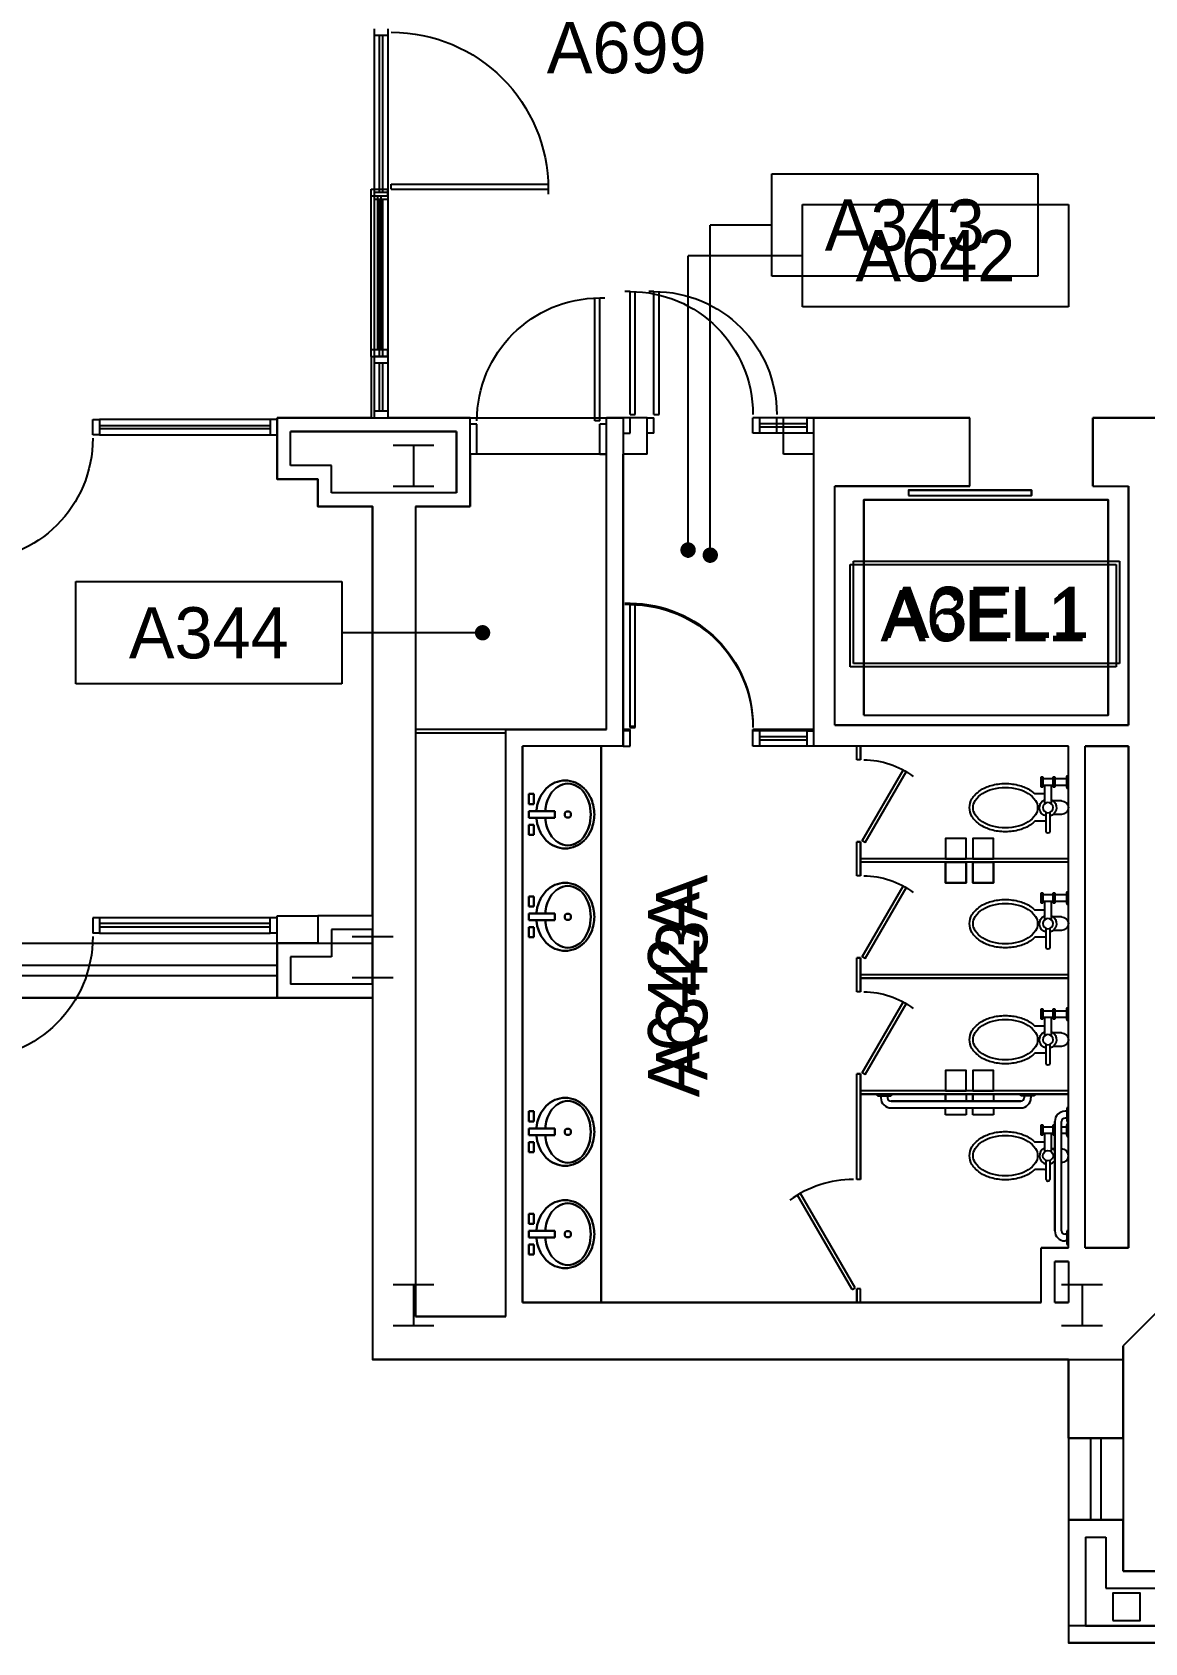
# Model space of a CAD drawing. Header units: inches. Extents: x -219 to 4035, y -10 to 4981.
# Drawn here: x 1392.2 to 1718.4, y -10.5 to 461.5 of the extents above; entities that cross this region are included whole.
import ezdxf
from ezdxf.enums import TextEntityAlignment as Align

# ---------------------------------------------------------------- set-up
doc = ezdxf.new("R2010")
doc.units = ezdxf.units.IN
doc.header["$LTSCALE"] = 48
doc.header["$MEASUREMENT"] = 0
doc.layers.get('0').update_dxf_attribs({"color": 13, "linetype": 'CONTINUOUS'})
for name, color, linetype in [('F3-BLDG1', 7, 'CONTINUOUS'), ('F3-BLDG3', 161, 'CONTINUOUS'), ('F3-BLDG4', 2, 'CONTINUOUS'), ('F3-DOOR1', 3, 'CONTINUOUS'), ('F3-DOORJMB', 32, 'CONTINUOUS'), ('F3-REST1', 12, 'CONTINUOUS'), ('F3-REST2', 8, 'CONTINUOUS'), ('F3-RMNOS', 3, 'CONTINUOUS'), ('F3-STCOLUMN', 12, 'CONTINUOUS'), ('F3-WINDOW1', 1, 'CONTINUOUS'), ('F3-WINDOW2', 4, 'CONTINUOUS'), ('F4-BLDG3', 161, 'CONTINUOUS'), ('F5-BLDG3', 161, 'CONTINUOUS'), ('F6-BLDG1', 7, 'CONTINUOUS'), ('F6-BLDG3', 161, 'CONTINUOUS'), ('F6-BLDG4', 2, 'CONTINUOUS'), ('F6-DOOR1', 3, 'CONTINUOUS'), ('F6-REST1', 12, 'CONTINUOUS'), ('F6-REST2', 8, 'CONTINUOUS'), ('F6-RMNOS', 3, 'CONTINUOUS'), ('F6-STCOLUMN', 12, 'CONTINUOUS'), ('F6-WINDOW1', 1, 'CONTINUOUS'), ('F6-WINDOW2', 4, 'CONTINUOUS')]:
    doc.layers.add(name, color=color, linetype=linetype)
doc.styles.add('ATTR', font='romans.shx', dxfattribs={"width": 0.8, "height": 1.2})
doc.styles.add('ORIG-RMNOS', font='noting.shx')
doc.styles.add('RMNOS', font='noting.shx')

# ---------------------------------------------------------------- blocks, each defined once
blk = doc.blocks.new('ADR-36L')
for p, q in [((0, 37), (-1.5, 37)), ((0, 1), (0, 37)), ((1.5, 1), (1.5, 36.97)), ((0, 1), (1.5, 1))]:
    blk.add_line(p, q)
blk.add_arc((0, 1), 36, 0, 90)
blk = doc.blocks.new('BDR-32')
for p, q in [((-0.25, 1.43), (27.46, 17.43)), ((0.25, 0.57), (27.96, 16.57)), ((-0.25, 1.43), (0.25, 0.57))]:
    blk.add_line(p, q)
blk.add_arc((0, 1), 32, 0, 35.7974)
blk = doc.blocks.new('BDR-24')
for p, q in [((-0.25, 1.43), (20.53, 13.43)), ((0.25, 0.57), (21.03, 12.57)), ((-0.25, 1.43), (0.25, 0.57))]:
    blk.add_line(p, q)
blk.add_arc((0, 1), 24, 0, 36.9888)
blk = doc.blocks.new('PLMB013')
for p, q in [((-2, -2), (-2, -4.5)), ((2, -2), (2, -4.5)), ((5.5, 0), (9.5, 0)), ((6, -0.5), (9, -0.5)), ((9, -4), (6, -4)), ((6, -4), (6, -4.5)), ((6, -4.5), (9, -4.5)), ((6.5, -0.5), (6.5, -4)), ((6.5, -4.5), (6.5, -7.5)), ((8.5, -4), (8.5, -0.5)), ((8.5, -7.5), (8.5, -4.5)), ((9, -4.5), (9, -4)), ((-1.4, -5.5), (-7, -5.5)), ((-7, -6.5), (-1.4, -6.5)), ((-4, -7), (-4, -9.86)), ((1.1, -5), (6.5, -5)), ((6.5, -7), (1.12, -7)), ((4, -7), (4, -9.86)), ((9, -7.5), (6, -7.5)), ((6, -7.5), (6, -8)), ((6, -8), (9, -8)), ((9, -8), (9, -7.5))]:
    blk.add_line(p, q)
blk.add_lwpolyline([(0, -27.95, 0.147629), (2.09, -27.32, 0.10713), (4.17, -25.18, 0.076355), (5.42, -22.28, 0.063283), (5.9, -18.5, 0.063283), (5.42, -14.72, 0.076355), (4.17, -11.82, 0.10713), (2.09, -9.68, 0.147629), (0, -9.05, 0.147629), (-2.09, -9.68, 0.10713), (-4.17, -11.82, 0.076355), (-5.42, -14.72, 0.063283), (-5.9, -18.5, 0.063283), (-5.42, -22.28, 0.076355), (-4.17, -25.18, 0.10713), (-2.09, -27.32, 0.147629)], format="xyb", close=True)
for points in [[(-4, -9.86, 0.048991), (-5, -11.08, 0.080337), (-6.5, -14.33, 0.068118), (-7.07, -18.5, 0.068118), (-6.5, -22.67, 0.080337), (-5, -25.92, 0.107079), (-2.55, -28.28, 0.138729), (0, -29, 0.138729)], [(0, -29, 0.138729), (2.55, -28.28, 0.107079), (5, -25.92, 0.080337), (6.5, -22.67, 0.068118), (7.07, -18.5, 0.068118), (6.5, -14.33, 0.080337), (5, -11.08, 0.048991), (4, -9.86, 0.138729)]]:
    blk.add_lwpolyline(points, format="xyb")
blk.add_circle((0, -6), 1.5)
for centre, radius, start, end in [((0, -2), 2, 0, 180), ((6.02, 0.02), 0.522, 182.4084, 267.5916), ((8.98, 0.02), 0.522, 272.4084, 357.5916), ((0, -6), 2.5, 23.5782, 168.577), ((-7, -6), 0.5, 90, 270), ((-3, -7), 1, 150.0031, 180), ((0, -6), 2.5, 191.8763, 336.4218)]:
    blk.add_arc(centre, radius, start, end)
at = {"style": 'ATTR', "width": 0.8, "flags": 9}
blk.add_attdef('ESTCODE', (5.5, 0), '', height=0.0000769, dxfattribs=at)
blk = doc.blocks.new('ADR-36R')
for p, q in [((-1.5, 1), (-1.5, 36.97)), ((0, 1), (0, 37)), ((0, 37), (1.5, 37)), ((0, 1), (-1.5, 1))]:
    blk.add_line(p, q)
blk.add_arc((0, 1), 36, 90, 180)
blk = doc.blocks.new('PLMB005')
for p, q in [((-1, -2.22), (-1, 5.39)), ((-1, 5.39), (1, 5.39)), ((-0.38, 5.39), (0.38, 5.39)), ((1, 5.39), (1, -2.22)), ((-6, -0.72), (-3, -0.72)), ((-6, -2.22), (-6, -0.72)), ((-3, -2.22), (-6, -2.22)), ((-3, -0.72), (-3, -2.22)), ((1, -2.22), (-1, -2.22)), ((3, -0.72), (6, -0.72)), ((3, -2.22), (3, -0.72)), ((6, -2.22), (3, -2.22)), ((6, -0.72), (6, -2.22))]:
    blk.add_line(p, q)
blk.add_circle((0, 9.25), 0.916)
for centre, radius, start, end in [((-2.71, 8.8), 6.42, 119.9521, 175.7693), ((-0.87, 7.25), 9.56, 111.5725, 134.6183), ((0.23, 3.7), 12.31, 108.1465, 119.9521), ((0.23, 4.46), 12.56, 91.0148, 111.5725), ((-0.16, 4.89), 11.06, 89.13, 108.1465), ((-0.23, 4.46), 12.56, 68.4275, 88.9852), ((0.16, 4.89), 11.06, 71.8535, 90.87), ((-0.23, 3.7), 12.31, 60.0479, 71.8535), ((0.87, 7.25), 9.56, 45.3817, 68.4275), ((2.71, 8.8), 6.42, 4.2307, 60.0479), ((-1.88, 8.28), 8.12, 134.6183, 178.5414), ((1.88, 8.28), 8.12, 1.4586, 45.3817), ((-1.88, 8.69), 8.12, 181.4586, 225.3817), ((-2.71, 9.73), 6.42, 184.2307, 240.0479), ((2.71, 9.73), 6.42, 299.9521, 355.7693), ((1.88, 8.69), 8.12, 314.6183, 358.5414), ((-0.87, 9.71), 9.56, 225.3817, 248.4275), ((0.23, 14.82), 12.31, 240.0479, 251.8535), ((0.23, 12.5), 12.56, 248.4275, 264.3796), ((-0.16, 13.64), 11.06, 251.8535, 265.6441), ((0.16, 13.64), 11.06, 274.3559, 288.1465), ((-0.23, 12.5), 12.56, 275.6204, 291.5725), ((-0.23, 14.82), 12.31, 288.1465, 299.9521), ((0.87, 9.71), 9.56, 291.5725, 314.6183)]:
    blk.add_arc(centre, radius, start, end)
blk = doc.blocks.new('ADR-46L')
for p, q in [((0, 47), (-1.5, 47)), ((0, 1), (0, 47)), ((1.5, 1), (1.5, 46.98)), ((0, 1), (1.5, 1))]:
    blk.add_line(p, q)
blk.add_arc((0, 1), 46, 0, 90)
blk = doc.blocks.new('rmnos')
at = {"color": 11}
for p, q in [((-0.40625, 0.15625), (0.40625, 0.15625)), ((-0.40625, -0.15625), (-0.40625, 0.15625)), ((0.40625, 0.15625), (0.40625, -0.15625)), ((0.40625, -0.15625), (-0.40625, -0.15625))]:
    blk.add_line(p, q, dxfattribs=at)
at = {"color": 9, "style": 'ORIG-RMNOS'}
blk.add_attdef('ROOM', text='', height=0.15625, dxfattribs=at).set_placement((0, 0), align=Align.MIDDLE)
blk = doc.blocks.new('RMNOS-1')
at = {"color": 9, "style": 'RMNOS'}
blk.add_attdef('ROOM', text='', height=0.1562, dxfattribs=at).set_placement((0, 0), align=Align.MIDDLE)

msp = doc.modelspace()

# ---------------------------------------------------------------- linework, layer by layer
at = {"layer": 'F3-BLDG1'}
for p, q in [((1491.62, 366.5), (1496.5, 366.5)), ((1491.62, 366.5), (1491.62, 348.5)), ((1496.5, 366.5), (1496.5, 348.5)), ((1464, 330.5), (1464, 348.5)), ((1491.62, 348.5), (1464, 348.5)), ((1520.62, 348.5), (1496.5, 348.5)), ((1520.62, 322.5), (1520.62, 348.5)), ((1560.62, 257.12), (1560.62, 348.5)), ((1572.5, 348.5), (1560.62, 348.5)), ((1572.5, 337.88), (1572.5, 348.5)), ((1612.5, 337.88), (1612.5, 348.5)), ((1667.12, 348.5), (1612.5, 348.5)), ((1667.12, 328.5), (1667.12, 348.5)), ((1732, 348.5), (1703.12, 348.5)), ((1703.12, 348.5), (1703.12, 328.5)), ((1565.5, 252.25), (1565.5, 337.88)), ((1572.5, 337.88), (1565.5, 337.88)), ((1621.37, 337.88), (1612.5, 337.88)), ((1621.37, 257.12), (1621.37, 337.88)), ((1476, 330.5), (1464, 330.5)), ((1476, 322.5), (1476, 330.5)), ((1627.5, 258.38), (1627.5, 328.5)), ((1667.12, 328.5), (1627.5, 328.5)), ((1703.12, 328.5), (1713.62, 328.5)), ((1713.62, 258.38), (1713.62, 328.5)), ((1492, 322.5), (1476, 322.5)), ((1492, 202.5), (1492, 322.5)), ((1504.62, 322.5), (1520.62, 322.5)), ((1504.62, 322.5), (1504.62, 85.12)), ((1560.62, 257.12), (1531.12, 257.12)), ((1531.12, 85.12), (1531.12, 257.12)), ((1621.37, 257.12), (1605.5, 257.12)), ((1605.5, 252.25), (1605.5, 257.12)), ((1713.62, 258.38), (1627.5, 258.38)), ((1536, 89.25), (1536, 252.25)), ((1565.5, 252.25), (1536, 252.25)), ((1696, 252.25), (1605.5, 252.25)), ((1696, 105.25), (1696, 252.25)), ((1492, 202.5), (1476, 202.5)), ((1476, 202.5), (1476, 194.5)), ((1464, 194.5), (1464, 178.5)), ((1476, 194.5), (1464, 194.5)), ((1492, 178.5), (1464, 178.5)), ((1492, 178.5), (1492, 72.5)), ((1782, 146.5), (1712, 76.5)), ((1688, 89.25), (1688, 105.25)), ((1696, 105.25), (1688, 105.25)), ((1531.12, 85.12), (1504.62, 85.12)), ((1688, 89.25), (1536, 89.25)), ((1712, 49.5), (1712, 76.5)), ((1696, 72.5), (1492, 72.5)), ((1696, 49.5), (1696, 72.5)), ((1696, 49.5), (1712, 49.5)), ((1696, 25.5), (1696, -10.5)), ((1696, 25.5), (1712, 25.5)), ((1712, 25.5), (1712, 10.5)), ((1712, 10.5), (1727, 10.5)), ((1696, -10.5), (1727, -10.5))]:
    msp.add_line(p, q, dxfattribs=at)
at = {"layer": 'F3-BLDG3'}
for p, q in [((1468, 334.5), (1468, 344.5)), ((1516.62, 344.5), (1468, 344.5)), ((1516.62, 326.5), (1516.62, 344.5)), ((1480, 334.5), (1468, 334.5)), ((1480, 326.5), (1480, 334.5)), ((1516.62, 326.5), (1480, 326.5)), ((1531.12, 257.12), (1504.62, 257.12)), ((1531.12, 256.12), (1504.62, 256.12)), ((1713.62, 252.25), (1700.87, 252.25)), ((1700.87, 105.25), (1700.87, 252.25)), ((1713.62, 105.25), (1713.62, 252.25)), ((1464, 194.5), (1464, 202.5)), ((1464, 202.5), (1476, 202.5)), ((1492, 198.5), (1480, 198.5)), ((1480, 198.5), (1480, 190.5)), ((1492, 182.5), (1492, 198.5)), ((1468, 190.5), (1468, 182.5)), ((1480, 190.5), (1468, 190.5)), ((1492, 182.5), (1468, 182.5)), ((1700.87, 105.25), (1713.62, 105.25)), ((1692, 89.25), (1692, 101.25)), ((1696, 101.25), (1692, 101.25)), ((1696, 101.25), (1696, 89.25)), ((1692, 89.25), (1696, 89.25)), ((1701, 20.5), (1701, -5.5)), ((1701, 20.5), (1707, 20.5)), ((1707, 20.5), (1707, 5.5)), ((1707, 5.5), (1724.93, 5.5)), ((1701, -5.5), (1724.93, -5.5))]:
    msp.add_line(p, q, dxfattribs=at)
at = {"layer": 'F3-BLDG4'}
for p, q in [((1696, 49.5), (1696, 25.5)), ((1712, 49.5), (1712, 25.5))]:
    msp.add_line(p, q, dxfattribs=at)
msp.add_lwpolyline([(1636, 261.38), (1707.62, 261.38), (1707.62, 324.5), (1636, 324.5)], close=True, dxfattribs=at)
at = {"layer": 'F3-DOOR1'}
msp.add_lwpolyline([(1649.12, 325.75), (1685.12, 325.75), (1685.12, 327.25), (1649.12, 327.25)], close=True, dxfattribs=at)
at = {"layer": 'F3-DOORJMB'}
for p, q in [((1522.62, 346.62), (1520.62, 346.62)), ((1522.62, 337.88), (1522.62, 346.62)), ((1560.62, 346.62), (1558.62, 346.62)), ((1558.62, 337.88), (1558.62, 346.62)), ((1572.5, 348.5), (1574.5, 348.5)), ((1574.5, 344), (1574.5, 348.5)), ((1610.5, 344), (1610.5, 348.5)), ((1612.5, 348.5), (1610.5, 348.5)), ((1574.5, 344), (1572.5, 344)), ((1612.5, 344), (1610.5, 344)), ((1522.62, 337.88), (1520.62, 337.88)), ((1558.62, 337.88), (1560.62, 337.88)), ((1567.5, 257.12), (1565.5, 257.12)), ((1567.5, 252.25), (1567.5, 257.12)), ((1603.5, 252.25), (1603.5, 257.12)), ((1605.5, 257.12), (1603.5, 257.12)), ((1565.5, 252.25), (1567.5, 252.25)), ((1605.5, 252.25), (1603.5, 252.25))]:
    msp.add_line(p, q, dxfattribs=at)
at = {"layer": 'F3-REST1'}
for p, q in [((1559, 89.25), (1559, 252.25)), ((1634, 248.25), (1634, 252.25)), ((1635, 248.25), (1635, 252.25)), ((1635, 248.25), (1634, 248.25)), ((1635, 224.25), (1634, 224.25)), ((1634, 214.25), (1634, 224.25)), ((1635, 214.25), (1635, 224.25)), ((1696, 219.25), (1635, 219.25)), ((1696, 218.25), (1635, 218.25)), ((1635, 214.25), (1634, 214.25)), ((1635, 190.25), (1634, 190.25)), ((1634, 180.25), (1634, 190.25)), ((1635, 180.25), (1635, 190.25)), ((1696, 185.25), (1635, 185.25)), ((1696, 184.25), (1635, 184.25)), ((1635, 180.25), (1634, 180.25)), ((1635, 156.25), (1634, 156.25)), ((1634, 125.25), (1634, 156.25)), ((1635, 125.25), (1635, 156.25)), ((1696, 151.25), (1635, 151.25)), ((1696, 150.25), (1635, 150.25)), ((1635, 125.25), (1634, 125.25)), ((1634, 89.25), (1634, 93.25)), ((1635, 93.25), (1634, 93.25)), ((1635, 89.25), (1635, 93.25))]:
    msp.add_line(p, q, dxfattribs=at)
at = {"layer": 'F3-REST2'}
for p, q in [((1640, 150.25), (1640, 149.75)), ((1640, 149.75), (1644, 149.75)), ((1641, 149.75), (1641, 149.25)), ((1643, 149.75), (1643, 149.25)), ((1644, 149.75), (1644, 150.25)), ((1644, 148.25), (1682, 148.25)), ((1660, 150.25), (1666, 150.25)), ((1660, 148.25), (1660, 150.25)), ((1666, 150.25), (1666, 148.25)), ((1668, 150.25), (1674, 150.25)), ((1668, 148.25), (1668, 150.25)), ((1674, 150.25), (1674, 148.25)), ((1682, 149.75), (1682, 150.25)), ((1686, 149.75), (1682, 149.75)), ((1683, 149.75), (1683, 149.25)), ((1685, 149.75), (1685, 149.25)), ((1686, 150.25), (1686, 149.75)), ((1644, 146.25), (1682, 146.25)), ((1660, 144.25), (1660, 146.25)), ((1666, 144.25), (1660, 144.25)), ((1666, 146.25), (1666, 144.25)), ((1668, 144.25), (1668, 146.25)), ((1674, 144.25), (1668, 144.25)), ((1674, 146.25), (1674, 144.25)), ((1692, 110.25), (1692, 142.25)), ((1694, 110.25), (1694, 142.25)), ((1695.5, 145.25), (1695, 145.25)), ((1695.5, 143.25), (1695, 143.25)), ((1696, 146.25), (1695.5, 146.25)), ((1695.5, 146.25), (1695.5, 142.25)), ((1695.5, 142.25), (1696, 142.25)), ((1696, 137.75), (1696, 141.75)), ((1688, 138.25), (1688, 141.25)), ((1688, 141.25), (1688.5, 141.25)), ((1688.5, 138.25), (1688, 138.25)), ((1688.5, 141.25), (1688.5, 138.25)), ((1688.5, 140.75), (1691.5, 140.75)), ((1691.5, 138.75), (1688.5, 138.75)), ((1689, 138.75), (1689, 133.37)), ((1691, 133.35), (1691, 138.75)), ((1691.5, 138.25), (1691.5, 141.25)), ((1691.5, 141.25), (1692, 141.25)), ((1692, 138.25), (1691.5, 138.25)), ((1692, 141.25), (1692, 138.25)), ((1692, 140.75), (1692, 140.75)), ((1692, 138.75), (1692, 138.75)), ((1694, 140.75), (1695.5, 140.75)), ((1695.5, 138.75), (1694, 138.75)), ((1695.5, 138.25), (1695.5, 141.25)), ((1689, 136.25), (1686.14, 136.25)), ((1692, 134.25), (1691.5, 134.25)), ((1689, 128.25), (1686.14, 128.25)), ((1689.5, 125.25), (1689.5, 130.85)), ((1690.5, 130.85), (1690.5, 125.25)), ((1692, 130.25), (1691.5, 130.25)), ((1695.5, 109.25), (1695, 109.25)), ((1696, 110.25), (1695.5, 110.25)), ((1695.5, 110.25), (1695.5, 106.25)), ((1695.5, 107.25), (1695, 107.25)), ((1695.5, 106.25), (1696, 106.25))]:
    msp.add_line(p, q, dxfattribs=at)
for points in [[(1660, 219.25), (1666, 219.25), (1666, 225.25), (1660, 225.25)], [(1668, 219.25), (1674, 219.25), (1674, 225.25), (1668, 225.25)], [(1660, 218.25), (1666, 218.25), (1666, 212.25), (1660, 212.25)], [(1668, 218.25), (1674, 218.25), (1674, 212.25), (1668, 212.25)], [(1660, 151.25), (1666, 151.25), (1666, 157.25), (1660, 157.25)], [(1668, 151.25), (1674, 151.25), (1674, 157.25), (1668, 157.25)]]:
    msp.add_lwpolyline(points, close=True, dxfattribs=at)
for points in [[(1667, 132.25, -0.138729), (1667.72, 134.8, -0.107079), (1670.08, 137.25, -0.080337), (1673.33, 138.75, -0.068118), (1677.5, 139.32, -0.068118), (1681.67, 138.75, -0.080337), (1684.92, 137.25, -0.048991), (1686.14, 136.25, -0.138729)], [(1686.14, 128.25, -0.048991), (1684.92, 127.25, -0.080337), (1681.67, 125.75, -0.068118), (1677.5, 125.18, -0.068118), (1673.33, 125.75, -0.080337), (1670.08, 127.25, -0.107079), (1667.72, 129.7, -0.138729), (1667, 132.25, -0.138729)]]:
    msp.add_lwpolyline(points, format="xyb", dxfattribs=at)
msp.add_lwpolyline([(1668.05, 132.25, -0.147629), (1668.68, 134.34, -0.10713), (1670.82, 136.42, -0.076355), (1673.72, 137.67, -0.063283), (1677.5, 138.15, -0.063283), (1681.28, 137.67, -0.076355), (1684.18, 136.42, -0.10713), (1686.32, 134.34, -0.147629), (1686.95, 132.25, -0.147629), (1686.32, 130.16, -0.10713), (1684.18, 128.08, -0.076355), (1681.28, 126.83, -0.063283), (1677.5, 126.35, -0.063283), (1673.72, 126.83, -0.076355), (1670.82, 128.08, -0.10713), (1668.68, 130.16, -0.147629)], format="xyb", close=True, dxfattribs=at)
msp.add_circle((1690, 132.25), 1.5, dxfattribs=at)
for centre, radius, start, end in [((1644, 149.25), 3, 180, 270), ((1644, 149.25), 1, 180, 270), ((1682, 149.25), 1, 270, 0), ((1682, 149.25), 3, 270, 0), ((1695, 142.25), 3, 90, 180), ((1695, 142.25), 1, 90, 180), ((1696.02, 141.23), 0.522, 92.4084, 177.5916), ((1696.02, 138.27), 0.522, 182.4084, 267.5916), ((1690, 132.25), 2.5, 113.5782, 258.1237), ((1690, 132.25), 2.5, 36.8681, 66.4218), ((1694, 132.25), 2, 270, 90), ((1689, 129.25), 1, 270, 299.9969), ((1690, 132.25), 2.5, 281.423, 323.1319), ((1690, 125.25), 0.5, 180, 0), ((1695, 110.25), 3, 180, 270), ((1695, 110.25), 1, 180, 270)]:
    msp.add_arc(centre, radius, start, end, dxfattribs=at)
at = {"layer": 'F3-RMNOS', "color": 4}
for p, q in [((1591, 318), (1591, 405)), ((1609, 405), (1591, 405)), ((1591, 306), (1591, 318)), ((1514.5, 285.5), (1483, 285.5)), ((1526.5, 285.5), (1514.5, 285.5))]:
    msp.add_line(p, q, dxfattribs=at)
at = {"layer": 'F3-RMNOS', "color": 4, "const_width": 2.25}
for points in [[(1591, 309.38, 1), (1591, 307.12, 1)], [(1523.13, 285.5, 1), (1525.38, 285.5, 1)]]:
    msp.add_lwpolyline(points, format="xyb", close=True, dxfattribs=at)
at = {"layer": 'F3-STCOLUMN'}
for p, q in [((1498, 340.5), (1510, 340.5)), ((1504, 340.5), (1504, 328.5)), ((1498, 328.5), (1510, 328.5)), ((1486, 196.5), (1498, 196.5)), ((1492, 196.5), (1492, 184.5)), ((1486, 184.5), (1498, 184.5)), ((1498, 94.5), (1510, 94.5)), ((1504, 94.5), (1504, 82.5)), ((1694, 94.5), (1706, 94.5)), ((1700, 94.5), (1700, 82.5)), ((1498, 82.5), (1510, 82.5)), ((1694, 82.5), (1706, 82.5))]:
    msp.add_line(p, q, dxfattribs=at)
msp.add_lwpolyline([(1709, -4), (1717, -4), (1717, 4), (1709, 4)], close=True, dxfattribs=at)
at = {"layer": 'F3-WINDOW1'}
for p, q in [((1491.62, 368.5), (1491.62, 413.5)), ((1493.56, 368.5), (1493.56, 413.5)), ((1494.56, 368.5), (1494.56, 413.5)), ((1496.5, 413.5), (1496.5, 368.5)), ((1462, 202), (1412, 202)), ((1462, 200.25), (1412, 200.25)), ((1462, 199.25), (1412, 199.25)), ((1412, 197.5), (1462, 197.5))]:
    msp.add_line(p, q, dxfattribs=at)
at = {"layer": 'F3-WINDOW2'}
for p, q in [((1491.62, 415.5), (1496.5, 415.5)), ((1491.62, 413.5), (1491.62, 415.5)), ((1496.5, 413.5), (1496.5, 415.5)), ((1491.62, 413.5), (1496.5, 413.5)), ((1491.62, 368.5), (1496.5, 368.5)), ((1491.62, 366.5), (1491.62, 368.5)), ((1496.5, 366.5), (1496.5, 368.5)), ((1410, 202), (1410, 197.5)), ((1412, 202), (1410, 202)), ((1412, 202), (1412, 197.5)), ((1464, 202), (1462, 202)), ((1462, 197.5), (1462, 202)), ((1412, 197.5), (1410, 197.5)), ((1464, 197.5), (1462, 197.5))]:
    msp.add_line(p, q, dxfattribs=at)
at = {"layer": 'F4-BLDG3'}
msp.add_lwpolyline([(880, 1034.5), (880, 562.5), (766, 562.5), (766, 322.5), (892, 322.5), (892, 178.5), (1492, 178.5), (1492, 72.5), (1696, 72.5), (1696, -10.5), (2200, -10.5), (2200, 72.5), (2404, 72.5), (2404, 178.5), (3004, 178.5), (3004, 322.5)], dxfattribs=at)
at = {"layer": 'F5-BLDG3'}
msp.add_lwpolyline([(880, 1034.5), (880, 562.5), (766, 562.5), (766, 322.5), (892, 322.5), (892, 178.5), (1492, 178.5), (1492, 72.5), (1696, 72.5), (1696, -10.5), (2200, -10.5), (2200, 72.5), (2404, 72.5), (2404, 178.5), (3004, 178.5), (3004, 322.5), (3130, 322.5), (3130, 562.5), (3016, 562.5), (3016, 1034.5)], dxfattribs=at)
at = {"layer": 'F6-BLDG1'}
for p, q in [((1565.5, 348.5), (1565.5, 252.25)), ((1621.37, 252.25), (1621.37, 348.5)), ((1667.12, 328.5), (1667.12, 348.5)), ((1703.12, 328.5), (1703.12, 348.5)), ((1627.5, 258.38), (1627.5, 328.5)), ((1627.5, 328.5), (1667.12, 328.5)), ((1703.12, 328.5), (1713.62, 328.5)), ((1713.62, 328.5), (1713.62, 258.38)), ((1627.5, 258.38), (1713.62, 258.38)), ((1565.5, 252.25), (1536, 252.25)), ((1536, 252.25), (1536, 89.25)), ((1696, 252.25), (1621.37, 252.25)), ((1696, 105.25), (1696, 252.25)), ((1464, 194.5), (1464, 194.5)), ((1782, 146.5), (1712, 76.5)), ((1688, 89.25), (1688, 105.25)), ((1688, 105.25), (1696, 105.25)), ((1536, 89.25), (1688, 89.25)), ((1712, 76.5), (1712, 72.5))]:
    msp.add_line(p, q, dxfattribs=at)
for points in [[(1464, 348.5), (1464, 330.5), (1476, 330.5), (1476, 322.5), (1492, 322.5), (1492, 72.5), (1712, 72.5)], [(1464, 348.5), (1520.62, 348.5), (1565.5, 348.5)], [(1621.37, 348.5), (1667.12, 348.5)], [(1703.12, 348.5), (1732, 348.5)]]:
    msp.add_lwpolyline(points, dxfattribs=at)
at = {"layer": 'F6-BLDG3'}
for p, q in [((1468, 334.5), (1468, 344.5)), ((1468, 344.5), (1516.62, 344.5)), ((1516.62, 344.5), (1516.62, 326.5)), ((1520.62, 337.88), (1520.62, 322.5)), ((1560.62, 337.88), (1520.62, 337.88)), ((1560.62, 257.12), (1560.62, 337.88)), ((1480, 334.5), (1468, 334.5)), ((1480, 326.5), (1480, 334.5)), ((1516.62, 326.5), (1480, 326.5)), ((1520.62, 322.5), (1504.62, 322.5)), ((1504.62, 322.5), (1504.62, 85.12)), ((1531.12, 85.12), (1531.12, 257.12)), ((1531.12, 257.12), (1560.62, 257.12)), ((1700.87, 105.25), (1700.87, 252.25)), ((1700.87, 252.25), (1713.62, 252.25)), ((1713.62, 252.25), (1713.62, 105.25)), ((1464, 178.5), (1464, 194.5)), ((1464, 194.5), (1492, 194.5)), ((1492, 178.5), (1464, 178.5)), ((1713.62, 105.25), (1700.87, 105.25)), ((1692, 89.25), (1692, 101.25)), ((1692, 101.25), (1696, 101.25)), ((1696, 101.25), (1696, 89.25)), ((1504.62, 85.12), (1531.12, 85.12)), ((1696, 89.25), (1692, 89.25)), ((1696, 49.5), (1696, 72.5)), ((1712, 72.5), (1712, 49.5)), ((1712, 49.5), (1696, 49.5)), ((1712, 25.5), (1696, 25.5)), ((1696, 25.5), (1696, -5.5)), ((1712, 10.5), (1712, 25.5)), ((1782, 10.5), (1712, 10.5)), ((1782, -5.5), (1696, -5.5))]:
    msp.add_line(p, q, dxfattribs=at)
at = {"layer": 'F6-BLDG4'}
for p, q in [((1636, 324.5), (1707.62, 324.5)), ((1636, 261.38), (1636, 324.5)), ((1707.62, 324.5), (1707.62, 261.38)), ((1636, 261.38), (1707.62, 261.38)), ((1320, 194.5), (1464, 194.5)), ((1464, 188), (1320, 188)), ((1464, 185), (1320, 185)), ((1464, 178.5), (1320, 178.5)), ((1696, 49.5), (1696, 25.5)), ((1702.5, 49.5), (1702.5, 25.5)), ((1705.5, 49.5), (1705.5, 25.5)), ((1712, 49.5), (1712, 25.5)), ((1696, -5.5), (1696, -10.5)), ((2200, -10.5), (1696, -10.5))]:
    msp.add_line(p, q, dxfattribs=at)
at = {"layer": 'F6-DOOR1'}
for p, q in [((1649.12, 327.25), (1685.12, 327.25)), ((1649.12, 327.25), (1649.12, 325.75)), ((1649.12, 325.75), (1685.12, 325.75)), ((1685.12, 327.25), (1685.12, 325.75))]:
    msp.add_line(p, q, dxfattribs=at)
at = {"layer": 'F6-REST1'}
for p, q in [((1559, 252.25), (1559, 89.25)), ((1634, 248.25), (1634, 252.25)), ((1635, 252.25), (1635, 248.25)), ((1635, 248.25), (1634, 248.25)), ((1634, 214.25), (1634, 224.25)), ((1634, 224.25), (1635, 224.25)), ((1635, 224.25), (1635, 214.25)), ((1696, 219.25), (1635, 219.25)), ((1696, 218.25), (1635, 218.25)), ((1635, 214.25), (1634, 214.25)), ((1634, 180.25), (1634, 190.25)), ((1634, 190.25), (1635, 190.25)), ((1635, 190.25), (1635, 180.25)), ((1696, 185.25), (1635, 185.25)), ((1635, 184.25), (1696, 184.25)), ((1635, 180.25), (1634, 180.25)), ((1634, 125.25), (1634, 156.25)), ((1634, 156.25), (1635, 156.25)), ((1635, 156.25), (1635, 125.25)), ((1696, 151.25), (1635, 151.25)), ((1635, 150.25), (1696, 150.25)), ((1635, 125.25), (1634, 125.25)), ((1635, 93.25), (1634, 93.25)), ((1634, 93.25), (1634, 89.25)), ((1635, 89.25), (1635, 93.25))]:
    msp.add_line(p, q, dxfattribs=at)
at = {"layer": 'F6-REST2'}
for p, q in [((1666, 225.25), (1660, 225.25)), ((1660, 225.25), (1660, 219.25)), ((1666, 219.25), (1666, 225.25)), ((1674, 225.25), (1668, 225.25)), ((1668, 225.25), (1668, 219.25)), ((1674, 219.25), (1674, 225.25)), ((1660, 218.25), (1660, 212.25)), ((1666, 212.25), (1666, 218.25)), ((1668, 218.25), (1668, 212.25)), ((1674, 212.25), (1674, 218.25)), ((1660, 212.25), (1666, 212.25)), ((1668, 212.25), (1674, 212.25)), ((1666, 157.25), (1660, 157.25)), ((1660, 157.25), (1660, 151.25)), ((1666, 151.25), (1666, 157.25)), ((1674, 157.25), (1668, 157.25)), ((1668, 157.25), (1668, 151.25)), ((1674, 151.25), (1674, 157.25)), ((1640, 149.75), (1640, 150.25)), ((1644, 149.75), (1640, 149.75)), ((1641, 149.75), (1641, 149.25)), ((1643, 149.75), (1643, 149.25)), ((1644, 150.25), (1644, 149.75)), ((1682, 148.25), (1644, 148.25)), ((1660, 150.25), (1660, 148.25)), ((1666, 150.25), (1666, 148.25)), ((1668, 150.25), (1668, 148.25)), ((1674, 150.25), (1674, 148.25)), ((1682, 149.75), (1682, 150.25)), ((1686, 149.75), (1682, 149.75)), ((1683, 149.75), (1683, 149.25)), ((1685, 149.75), (1685, 149.25)), ((1686, 150.25), (1686, 149.75)), ((1644, 146.25), (1682, 146.25)), ((1660, 144.25), (1660, 146.25)), ((1666, 144.25), (1660, 144.25)), ((1666, 146.25), (1666, 144.25)), ((1668, 144.25), (1668, 146.25)), ((1674, 144.25), (1668, 144.25)), ((1674, 146.25), (1674, 144.25)), ((1692, 142.25), (1692, 110.25)), ((1694, 110.25), (1694, 142.25)), ((1695.5, 145.25), (1695, 145.25)), ((1695.5, 143.25), (1695, 143.25)), ((1696, 146.25), (1695.5, 146.25)), ((1695.5, 146.25), (1695.5, 142.25)), ((1695.5, 142.25), (1696, 142.25)), ((1696, 137.75), (1696, 141.75)), ((1688, 138.25), (1688, 141.25)), ((1688, 141.25), (1688.5, 141.25)), ((1688.5, 138.25), (1688, 138.25)), ((1688.5, 141.25), (1688.5, 138.25)), ((1688.5, 140.75), (1691.5, 140.75)), ((1691.5, 138.75), (1688.5, 138.75)), ((1689, 138.75), (1689, 133.37)), ((1691, 133.35), (1691, 138.75)), ((1691.5, 138.25), (1691.5, 141.25)), ((1691.5, 141.25), (1692, 141.25)), ((1692, 138.25), (1691.5, 138.25)), ((1694, 140.75), (1695.5, 140.75)), ((1695.5, 138.75), (1694, 138.75)), ((1695.5, 138.25), (1695.5, 141.25)), ((1689, 136.25), (1686.14, 136.25)), ((1692, 134.25), (1691.5, 134.25)), ((1689, 128.25), (1686.14, 128.25)), ((1689.5, 125.25), (1689.5, 130.85)), ((1690.5, 130.85), (1690.5, 125.25)), ((1692, 130.25), (1691.5, 130.25)), ((1695.5, 109.25), (1695, 109.25)), ((1696, 110.25), (1695.5, 110.25)), ((1695.5, 110.25), (1695.5, 106.25)), ((1695.5, 107.25), (1695, 107.25)), ((1695.5, 106.25), (1696, 106.25))]:
    msp.add_line(p, q, dxfattribs=at)
for points in [[(1667, 132.25, -0.138729), (1667.72, 134.8, -0.107079), (1670.08, 137.25, -0.080337), (1673.33, 138.75, -0.068118), (1677.5, 139.32, -0.068118), (1681.67, 138.75, -0.080337), (1684.92, 137.25, -0.048991), (1686.14, 136.25, -0.138729)], [(1686.14, 128.25, -0.048991), (1684.92, 127.25, -0.080337), (1681.67, 125.75, -0.068118), (1677.5, 125.18, -0.068118), (1673.33, 125.75, -0.080337), (1670.08, 127.25, -0.107079), (1667.72, 129.7, -0.138729), (1667, 132.25, -0.138729)]]:
    msp.add_lwpolyline(points, format="xyb", dxfattribs=at)
msp.add_lwpolyline([(1668.05, 132.25, -0.147629), (1668.68, 134.34, -0.10713), (1670.82, 136.42, -0.076355), (1673.72, 137.67, -0.063283), (1677.5, 138.15, -0.063283), (1681.28, 137.67, -0.076355), (1684.18, 136.42, -0.10713), (1686.32, 134.34, -0.147629), (1686.95, 132.25, -0.147629), (1686.32, 130.16, -0.10713), (1684.18, 128.08, -0.076355), (1681.28, 126.83, -0.063283), (1677.5, 126.35, -0.063283), (1673.72, 126.83, -0.076355), (1670.82, 128.08, -0.10713), (1668.68, 130.16, -0.147629)], format="xyb", close=True, dxfattribs=at)
msp.add_circle((1690, 132.25), 1.5, dxfattribs=at)
for centre, radius, start, end in [((1644, 149.25), 3, 180, 270), ((1644, 149.25), 1, 180, 270), ((1682, 149.25), 1, 270, 0), ((1682, 149.25), 3, 270, 0), ((1695, 142.25), 3, 90, 180), ((1695, 142.25), 1, 90, 180), ((1696.02, 141.23), 0.522, 92.4084, 177.5916), ((1696.02, 138.27), 0.522, 182.4084, 267.5916), ((1690, 132.25), 2.5, 113.5782, 258.1237), ((1690, 132.25), 2.5, 36.8681, 66.4218), ((1694, 132.25), 2, 270, 90), ((1689, 129.25), 1, 270, 299.9969), ((1690, 132.25), 2.5, 281.423, 323.1319), ((1690, 125.25), 0.5, 180, 0), ((1695, 110.25), 3, 180, 270), ((1695, 110.25), 1, 180, 270)]:
    msp.add_arc(centre, radius, start, end, dxfattribs=at)
at = {"layer": 'F6-RMNOS', "color": 4}
for p, q in [((1584.5, 319.5), (1584.5, 396)), ((1618, 396), (1584.5, 396)), ((1584.5, 307.5), (1584.5, 319.5))]:
    msp.add_line(p, q, dxfattribs=at)
at = {"layer": 'F6-RMNOS', "color": 4, "const_width": 2.25}
msp.add_lwpolyline([(1584.5, 310.88, 1), (1584.5, 308.62, 1)], format="xyb", close=True, dxfattribs=at)
at = {"layer": 'F6-STCOLUMN'}
for p, q in [((1498, 340.5), (1510, 340.5)), ((1504, 340.5), (1504, 328.5)), ((1498, 328.5), (1510, 328.5)), ((1498, 94.5), (1510, 94.5)), ((1504, 94.5), (1504, 82.5)), ((1694, 94.5), (1706, 94.5)), ((1700, 94.5), (1700, 82.5)), ((1498, 82.5), (1510, 82.5)), ((1694, 82.5), (1706, 82.5))]:
    msp.add_line(p, q, dxfattribs=at)
at = {"layer": 'F6-WINDOW1'}
for p, q in [((1492.5, 460.5), (1492.5, 414.5)), ((1494, 414.5), (1494, 460.5)), ((1495, 414.5), (1495, 460.5)), ((1496.5, 460.5), (1496.5, 414.5)), ((1492.5, 412.5), (1492.5, 366.5)), ((1494, 366.5), (1494, 412.5)), ((1495, 366.5), (1495, 412.5)), ((1496.5, 412.5), (1496.5, 366.5)), ((1492.5, 364.5), (1492.5, 350.5)), ((1494, 350.5), (1494, 364.5)), ((1495, 350.5), (1495, 364.5)), ((1496.5, 364.5), (1496.5, 350.5)), ((1462, 348), (1412, 348)), ((1412, 346.25), (1462, 346.25)), ((1462, 345.25), (1412, 345.25)), ((1619.37, 348.5), (1605.5, 348.5)), ((1619.37, 346.75), (1605.5, 346.75)), ((1619.37, 345.75), (1605.5, 345.75)), ((1412, 343.5), (1462, 343.5)), ((1619.37, 344), (1605.5, 344)), ((1619.37, 256.75), (1605.5, 256.75)), ((1619.37, 255), (1605.5, 255)), ((1619.37, 254), (1605.5, 254)), ((1619.37, 252.25), (1605.5, 252.25))]:
    msp.add_line(p, q, dxfattribs=at)
at = {"layer": 'F6-WINDOW2'}
for p, q in [((1492.5, 462.5), (1492.5, 460.5)), ((1496.5, 460.5), (1492.5, 460.5)), ((1496.5, 462.5), (1496.5, 460.5)), ((1496.5, 414.5), (1492.5, 414.5)), ((1492.5, 414.5), (1492.5, 412.5)), ((1496.5, 412.5), (1492.5, 412.5)), ((1496.5, 414.5), (1496.5, 412.5)), ((1496.5, 366.5), (1492.5, 366.5)), ((1492.5, 366.5), (1492.5, 364.5)), ((1496.5, 364.5), (1492.5, 364.5)), ((1496.5, 366.5), (1496.5, 364.5)), ((1492.5, 350.5), (1492.5, 348.5)), ((1496.5, 350.5), (1496.5, 348.5)), ((1410, 348), (1412, 348)), ((1410, 343.5), (1410, 348)), ((1412, 348), (1412, 343.5)), ((1464, 348), (1462, 348)), ((1462, 348), (1462, 343.5)), ((1567.5, 348.5), (1565.5, 348.5)), ((1567.5, 344), (1567.5, 348.5)), ((1603.5, 344), (1603.5, 348.5)), ((1605.5, 348.5), (1603.5, 348.5)), ((1605.5, 344), (1605.5, 348.5)), ((1619.37, 344), (1619.37, 348.5)), ((1619.37, 348.5), (1621.37, 348.5)), ((1412, 343.5), (1410, 343.5)), ((1462, 343.5), (1464, 343.5)), ((1565.5, 344), (1567.5, 344)), ((1605.5, 344), (1603.5, 344)), ((1621.37, 344), (1619.37, 344)), ((1567.5, 256.75), (1565.5, 256.75)), ((1567.5, 252.25), (1567.5, 256.75)), ((1603.5, 252.25), (1603.5, 256.75)), ((1605.5, 256.75), (1603.5, 256.75)), ((1605.5, 252.25), (1605.5, 256.75)), ((1619.37, 252.25), (1619.37, 256.75)), ((1619.37, 256.75), (1621.37, 256.75)), ((1565.5, 252.25), (1567.5, 252.25)), ((1605.5, 252.25), (1603.5, 252.25)), ((1621.37, 252.25), (1619.37, 252.25))]:
    msp.add_line(p, q, dxfattribs=at)
msp.add_lwpolyline([(1492.5, 350.5), (1496.5, 350.5)], dxfattribs=at)

# ---------------------------------------------------------------- block references
at = {"layer": 'F3-DOOR1', "xscale": -1}
for name, p, rotation in [('ADR-46L', (1496.5, 415.5), 270), ('ADR-36L', (1374, 197.5), 180)]:
    msp.add_blockref(name, p, dxfattribs=dict(at, rotation=rotation))
for name, p in [('ADR-36L', (1558.62, 346.62)), ('ADR-36R', (1574.5, 348.5)), ('ADR-36R', (1567.5, 257.12))]:
    msp.add_blockref(name, p, dxfattribs=at)
at = {"layer": 'F3-REST2', "xscale": -1, "rotation": 270}
for name, p in [('BDR-24', (1635, 224.25)), ('PLMB013', (1696, 234.25)), ('BDR-24', (1635, 190.25)), ('PLMB013', (1696, 200.25)), ('BDR-24', (1635, 156.25)), ('PLMB013', (1696, 166.25))]:
    msp.add_blockref(name, p, dxfattribs=at)
at = {"layer": 'F3-REST2'}
for name, p, rotation in [('PLMB005', (1540, 232.25), 270), ('PLMB005', (1540, 202.25), 270), ('PLMB005', (1540, 139.25), 270), ('BDR-32', (1634, 93.25), 89.99999999999999), ('PLMB005', (1540, 109.25), 270)]:
    msp.add_blockref(name, p, dxfattribs=dict(at, rotation=rotation))
at = {"layer": 'F3-RMNOS'}
ref = msp.add_blockref('rmnos', (1648, 405), dxfattribs=dict(at, xscale=96, yscale=96, zscale=96))
ref.add_attrib('ROOM', 'A343', dxfattribs={"layer": '0', "color": 9, "height": 15, "style": 'ORIG-RMNOS'}).set_placement((1648, 405), align=Align.MIDDLE)
ref = msp.add_blockref('rmnos', (1672, 291.5), dxfattribs=dict(at, xscale=96, yscale=96, zscale=96))
ref.add_attrib('ROOM', 'A3EL1', dxfattribs={"layer": '0', "color": 9, "height": 15, "style": 'ORIG-RMNOS'}).set_placement((1672, 291.5), align=Align.MIDDLE)
ref = msp.add_blockref('rmnos', (1444, 285.5), dxfattribs=dict(at, xscale=96, yscale=96, zscale=96))
ref.add_attrib('ROOM', 'A344', dxfattribs={"layer": '0', "color": 9, "height": 15, "style": 'ORIG-RMNOS'}).set_placement((1444, 285.5), align=Align.MIDDLE)
ref = msp.add_blockref('RMNOS-1', (1582.63, 184.5), dxfattribs=dict(at, xscale=96, yscale=96, zscale=96, rotation=90))
ref.add_attrib('ROOM', 'A343A', dxfattribs={"layer": '0', "color": 9, "height": 15, "rotation": 90, "style": 'RMNOS'}).set_placement((1582.63, 184.5), align=Align.MIDDLE)
at = {"layer": 'F6-DOOR1', "xscale": -1}
for p in [(1567.5, 348.5), (1567.5, 256.75)]:
    msp.add_blockref('ADR-36R', p, dxfattribs=at)
at = {"layer": 'F6-DOOR1', "xscale": -1, "rotation": 180}
msp.add_blockref('ADR-36L', (1374, 343.5), dxfattribs=at)
at = {"layer": 'F6-REST2', "xscale": -1, "rotation": 270}
for name, p in [('BDR-24', (1635, 224.25)), ('PLMB005', (1540, 232.25)), ('PLMB013', (1696, 234.25)), ('BDR-24', (1635, 190.25)), ('PLMB005', (1540, 202.25)), ('PLMB013', (1696, 200.25)), ('BDR-24', (1635, 156.25)), ('PLMB013', (1696, 166.25)), ('PLMB005', (1540, 139.25)), ('PLMB005', (1540, 109.25))]:
    msp.add_blockref(name, p, dxfattribs=at)
at = {"layer": 'F6-REST2', "rotation": 89.99999999999999}
msp.add_blockref('BDR-32', (1634, 93.25), dxfattribs=at)
at = {"layer": 'F6-RMNOS'}
ref = msp.add_blockref('RMNOS-1', (1566.5, 457), dxfattribs=dict(at, xscale=96, yscale=96, zscale=96))
ref.add_attrib('ROOM', 'A699', dxfattribs={"layer": '0', "color": 9, "height": 15, "style": 'RMNOS'}).set_placement((1566.5, 457), align=Align.MIDDLE)
ref = msp.add_blockref('rmnos', (1657, 396), dxfattribs=dict(at, xscale=96, yscale=96, zscale=96))
ref.add_attrib('ROOM', 'A642', dxfattribs={"layer": '0', "color": 9, "height": 15, "style": 'ORIG-RMNOS'}).set_placement((1657, 396), align=Align.MIDDLE)
ref = msp.add_blockref('rmnos', (1671, 290.5), dxfattribs=dict(at, xscale=96, yscale=96, zscale=96))
ref.add_attrib('ROOM', 'A6EL1', dxfattribs={"layer": '0', "color": 9, "height": 15, "style": 'ORIG-RMNOS'}).set_placement((1671, 290.5), align=Align.MIDDLE)
ref = msp.add_blockref('RMNOS-1', (1580.25, 179.5), dxfattribs=dict(at, xscale=96, yscale=96, zscale=96, rotation=90))
ref.add_attrib('ROOM', 'A642A', dxfattribs={"layer": '0', "color": 9, "height": 15, "rotation": 90, "style": 'RMNOS'}).set_placement((1580.25, 179.5), align=Align.MIDDLE)

# ---------------------------------------------------------------- texts
at = {"layer": 'F3-REST2', "style": 'ATTR', "width": 0.8, "flags": 9}
msp.add_attdef('ESTCODE', (1696, 137.75), '', height=0.0000769, rotation=90, dxfattribs=at)
at = {"layer": 'F6-REST2', "style": 'ATTR', "width": 0.8, "flags": 9}
msp.add_attdef('ESTCODE', (1696, 137.75), '', height=0.0000769, rotation=90, dxfattribs=at)

doc.saveas('drawing.dxf')
